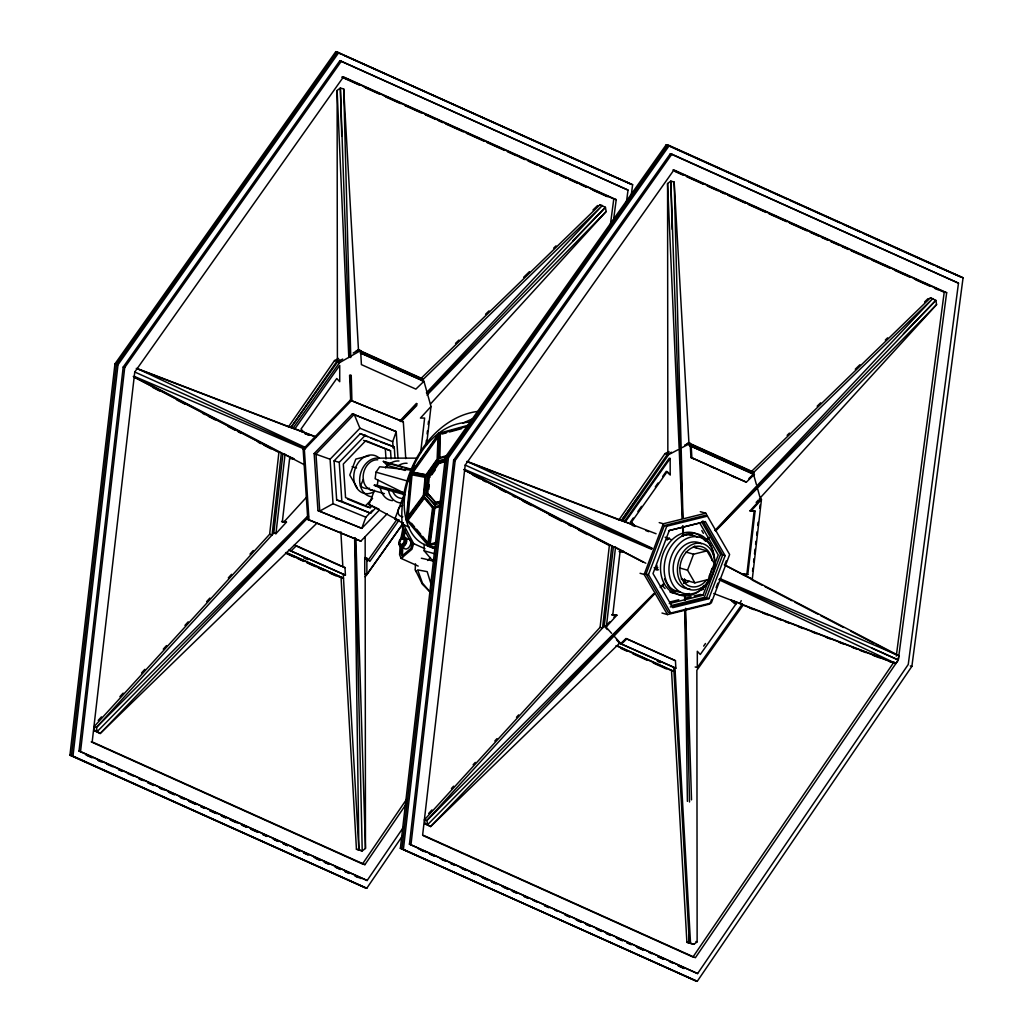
<?xml version="1.0" encoding="UTF-8"?>
<svg xmlns="http://www.w3.org/2000/svg" width="1033" height="1033" viewBox="0 0 1033 1033"><rect width="100%" height="100%" fill="white"/><g stroke="black" fill="none" stroke-linecap="round" stroke-linejoin="round"><path stroke-width="1.5" d="M438.095 435.461L437.127 459.143L426.087 474.702L412.141 472.055L438.095 435.461L438.883 435.926L412.929 472.507L412.141 472.055M427.507 546.057L434.544 548.588L428.398 545.824L406.305 519.78L423.93 496.008L425.803 476.032L437.94 458.923L438.999 433.266L469.976 424.757M439.89 433.873L439.529 458.394L439.89 433.873L466.955 426.435M415.214 569.725L415.46 563.824M400.133 545.553L399.59 554.734L401.153 558.427L418.21 566.097M401.463 546.496L401.024 553.804L401.953 555.974L410.863 548.42L412.077 544.378L404.097 529.258L402.095 539.226M402.831 547.116L402.392 554.424L403.322 556.593M406.305 519.78L410.695 473.153L438.999 433.266L439.748 436.352M411.16 474.676L407.118 517.443L423.375 495.517L425.092 477.323L411.16 474.676L412.025 474.909L407.996 517.675M424.821 489.681L425.105 486.659M425.622 494.691L435.28 505.344L425.622 494.691L427.339 476.458L438.405 460.86L446.153 458.729M426.642 495.156L428.359 476.923L439.438 461.312L445.623 459.62M440.368 501.793L435.513 502.632L427.739 493.464L429.289 477.065L439.245 463.029L446.204 461.118M428.85 489.306L429.263 484.826M317.415 522.672L100.175 733.495L94.726 730.938L94.016 726.703L269.639 534.255L278.936 452.118L133.244 376.438M426.035 443.467L426.397 440.316M427.107 433.989L427.468 430.838M428.179 424.511L428.54 421.361M614.648 636.728L620.768 643.572L625.933 638.549L626.85 638.807L675.44 660.681L675.866 668.222L619.555 643.223L430.632 826.555L425.183 824.011L424.473 819.776L600.096 627.328L609.393 545.192L463.688 469.499M752.553 571.288L752.915 568.124M753.625 561.81L753.987 558.646M754.516 553.908L755.058 549.169M755.601 544.43L755.949 541.279M756.673 534.952L757.021 531.801M757.744 525.487L758.093 522.324M759.707 508.107L760.068 504.943M760.598 500.204L760.959 497.054L936.582 304.606L935.872 300.358L930.423 297.814L751.391 471.552L687.939 443.002M402.095 836.446L366.767 888.277L69.934 755.213L114.96 363.874L335.777 51.65L632.622 184.726L631.137 195.908M366.767 888.277L72.981 756.066L118.007 364.726L338.824 52.502M403.464 827.213L367.141 880.503L79.012 751.094L123.198 367.064L339.896 60.676L628.025 190.098L626.347 202.855M367.141 880.503L80.535 751.52L124.722 367.503L341.419 61.115M613.486 220.391L616.223 199.64L343.473 76.894L134.755 372.009L92.182 741.901L364.933 864.647L406.602 803.506M273.797 533.054L282.939 453.616L293.759 458.729L289.589 458.717L282.306 522.091L286.464 522.117L275.927 533.661L273.797 533.054L96.456 727.387L97.167 731.622L100.175 733.495L307.937 517.714M275.927 533.661L285.069 454.223M420.612 452.932L424.628 418.068L420.457 418.055L430.993 406.511L423.956 381.28L360.737 352.834M426.603 444.642L430.993 406.511M400.378 848.274L445.417 456.948L666.233 144.723L669.281 145.576L963.066 277.787L911.881 666.35L697.223 981.35L400.378 848.274L697.223 981.35M403.425 849.139L448.451 457.8L669.281 145.576M409.455 844.155L453.655 460.137L670.34 153.749L671.863 154.175L958.482 283.158L908.252 664.464L697.598 973.577L409.455 844.155L697.598 973.577M410.979 844.594L455.166 460.563L671.863 154.175M465.199 465.082L422.639 834.974L695.39 957.72L898.284 659.984L946.667 292.701L673.929 169.967L465.199 465.082L651.849 548.73M607.314 629.549L604.253 626.127L606.384 626.721L615.526 547.283L613.395 546.689L604.253 626.127L426.9 820.46L427.61 824.696L430.632 826.555L654.018 594.543M606.384 626.721L616.921 615.177L612.75 615.164L620.045 551.79L619.129 551.532L623.299 551.545L645.806 563.23M754.167 510.883L755.084 511.141L747.789 574.516L746.872 574.258L754.167 510.883L749.997 510.857L760.533 499.313L757.641 488.932M750.178 578.415L752.308 579.009L761.45 499.572L759.32 498.978M724.585 565.116L898.787 655.619L898.284 659.984L895.831 663.47L893.39 662.786L742.65 604.951M423.917 497.674L432.556 507.862L427.933 543.59L407.622 519.651L423.917 497.674L424.744 497.712L408.448 519.689L407.622 519.651M436.133 543.694L428.398 545.824L433.395 507.177L423.93 496.008M434.144 508.197L434.828 508.197L430.154 544.288L429.483 544.288L434.144 508.197L441.194 506.26M411.418 470.144L379.679 466.774L375.999 472.158L375.147 478.718L404.329 493.141M404.161 492.922L377.303 485.355L377.988 480.125M610.413 224.497L613.783 198.956L342.504 76.868M896.27 656.097L944.239 292.016L672.961 169.941M400.701 539.471L403.671 524.712L409.352 527.269M404.032 536.992L405.465 529.864L404.097 529.258M403.671 524.712L413.652 543.616L411.96 549.22L401.153 558.427M393.121 448.077L392.695 441.724L396.22 431.626L352.382 413.833L314.161 453.552L317.944 510.56L361.782 528.354L379.253 510.186M372.448 510.315L365.824 517.21L361.782 528.354L317.944 510.56M402.857 497.88L394.929 518.876L398.686 520.567L369.026 504.62L374.45 490.288M412.98 467.613L414.414 463.817M428.398 545.824L429.496 542.906M711.608 599.566L709.916 604.034L667.473 614.583L644.166 574.451L663.315 523.77L705.771 513.22L729.634 554.514L711.324 602.949L670.753 613.034L668.312 612.349L646.038 573.986L664.348 525.539L704.919 515.454L707.36 516.151L666.776 526.223L664.348 525.539M670.753 613.034L648.479 574.671L666.776 526.223M694.886 582.844L687.539 570.19L693.582 554.204L706.959 550.886L714.307 563.54L708.276 579.526L694.886 582.844L681.212 578.996M701.975 589.972L703.667 585.491M669.255 603.608L703.021 595.228L709.787 577.305M713.17 568.357L718.245 554.915L699.715 522.995L669.022 530.613M671.23 605.596L704.274 597.397L720.543 554.347L701.549 521.626M708.845 598.675L725.114 555.638L705.319 521.549L669.268 530.497L652.998 573.547L672.793 607.636L708.845 598.675L704.274 597.397M716.114 587.635L717.806 583.167M724.559 565.283L726.251 560.816M741.216 600.638L740.028 603.608L742.159 604.202L697.327 667.576L695.196 666.982M360.427 486.052L363.358 479.402M385.787 467.562L387.259 465.405L405.168 470.454M91.214 741.875L362.493 863.962L406.886 798.832M894.036 661.959L692.949 957.023L423.13 835.607M136.266 368.407L288.504 426.81L334.524 360.569L338.553 358.451M339.65 359.846L336.952 361.253L290.944 427.494L337.404 362.079L342.672 359.058M466.722 461.48L618.961 519.87L664.968 453.629L669.01 451.524M678.048 449.729L668.622 454.662L622.615 520.903L618.961 519.87M367.696 560.816L397.046 519.328M399.177 519.922L369.827 561.41L366.857 558.22L364.726 557.613L364.752 573.909L366.883 574.516L403.477 522.775M624.423 521.6L669.255 458.226L670.159 458.484L670.185 474.78L666.298 471.319L662.631 476.51M623.209 521.252L625.339 521.859L670.159 458.484M633.5 525.087L630.53 521.885L633.281 517.998M637.878 511.516L641.545 506.325M655.296 486.879L658.047 482.992M630.53 521.885L631.447 522.143L667.215 471.577L670.185 474.78M703.654 646.103L705.487 643.507M732.926 602.252L730.951 600.121L733.081 600.715L736.051 603.918L700.284 654.483L697.314 651.281L697.327 667.576M288.504 426.81L293.075 428.088L339.534 362.673L360.62 350.574L361.408 364.61L415.873 389.118L423.956 381.28L360.078 352.886M428.708 472.572L431.471 468.672M431.781 474.818L435.397 469.718M365.191 576.84L402.354 524.519M638.123 497.015L621.388 520.567L667.408 454.326L671.45 452.209M427.727 560.506L430.425 557.523M98.212 720.414L101.466 716.85M119.905 696.655L123.147 693.091M141.586 672.896L144.84 669.332M163.266 649.15L166.52 645.586M184.946 625.391L188.2 621.827M206.626 601.632L209.88 598.068M228.306 577.873L231.56 574.309M249.999 554.114L253.253 550.55M281.557 521.497L284.333 521.51L306.93 496.757M430.503 403.98L606.139 211.533L605.428 207.297L599.966 204.741L420.935 378.491L357.483 349.942M428.669 813.487L431.923 809.924M451.434 788.541L453.603 786.165M473.114 764.782L475.283 762.406M494.807 741.023L496.963 738.647M516.487 717.264L518.656 714.888M655.658 569.79L657.814 567.44M609.69 621.853L605.467 626.463L611.588 633.306M613.899 617.23L616.004 614.919L611.833 614.906L612.75 615.164M756.156 502.438L758.261 500.127M749.997 510.857L750.914 511.115L761.45 499.572M399.939 420.947L416.454 403.386M426.358 392.837L602.407 205.438L421.826 380.673M706.185 539.794L708.393 537.444M714.991 530.42L932.864 298.498L752.282 473.747L689.063 445.3L754.413 474.341L746.33 482.179L690.948 457.412L690.147 443.389L688.934 443.041L684.905 445.158M400.507 421.296L417.216 403.851M427.236 393.379L605.428 207.297L572.953 240.792M706.456 539.949L708.677 537.625M715.365 530.652L935.872 300.358L903.41 333.853M387.155 513.801L360.84 541.15L307.795 519.496L303.134 449.174L350.277 400.171L403.322 421.838L405.762 458.587M360.84 541.15L309.009 519.831L304.348 449.523L351.504 400.52M333.039 503.73L330.082 459.233L359.91 428.23L354.203 414.349L315.982 454.068L319.765 511.077L333.039 503.73L365.824 517.21M376.089 507.577L370.64 513.246L336.668 499.946L334.072 460.873L360.272 433.653L394.244 446.953L394.968 457.89M370.64 513.246L341.846 501.405L339.25 462.332L365.45 435.113M372.59 498.474L365.088 506.26L370.266 507.719L372.409 505.486M660.72 587.583L664.077 584.097M401.049 421.658L416.828 405.491M426.978 395.11L606.139 211.533M705.591 541.279L708.974 537.819M715.727 530.885L936.582 304.606M308.518 516.229L97.167 731.622L94.726 730.938M654.793 593.162L427.61 824.696L425.183 824.011M660.449 587.403L663.832 583.955M308.196 515.674L96.456 727.387L94.016 726.703M653.45 593.949L426.9 820.46L424.473 819.776M660.281 587.118L663.69 583.71M455.527 343.395L458.988 340.038M485.562 314.252L489.022 310.894M523.679 277.257L529.451 271.653M553.701 248.114L556.012 245.88M592.981 210.009L597.603 205.528M291.229 550.757L296.394 545.747L344.996 567.608L345.422 575.149L289.098 550.163L345.422 575.149M787.133 435.345L789.444 433.098M817.168 406.201L820.628 402.831M855.285 369.207L859.908 364.726M885.32 340.064L887.618 337.83M924.587 301.959L928.047 298.589M748.873 478.563L753.496 474.082L756.388 484.477M621.685 643.83L626.85 638.807M339.534 362.673L337.404 362.079L337.12 90.478L340.361 88.012L343.705 89.006L358.477 349.967L423.375 379.176M667.847 455.153L667.576 183.538L670.817 181.085L674.162 182.079L688.934 443.041L753.819 472.249L751.391 471.552M365.178 573.638L365.462 848.455L362.221 850.908L359.781 850.224M616.055 645.638L671.515 670.598L686.893 942.303L693.892 944.317L697.133 941.864L696.862 670.249L743.321 604.847L742.094 604.499M353.209 353.002L358.477 349.967L360.62 350.574M684.982 445.313L688.934 443.041M355.791 351.388L358.477 349.967M682.077 447.612L690.147 443.389M462.991 423.104L472.959 418.636M402.715 505.292C396.775 506.364 396.026 516.681 402.818 516.732M442.021 434.041L446.527 432.801M449.536 431.975L461.57 428.669M438.909 457.813L447.354 455.488M437.94 458.923L447.095 456.405M445.494 461.816L439.245 463.029M435.513 502.632L441.078 501.095M434.26 504.879L440.458 503.174M433.395 507.177L441.026 505.072M429.483 544.288L437.011 542.222M369.194 455.76L355.817 459.078L349.774 475.064L357.121 487.718M669.591 602.071L678.797 599.786M686.467 597.887L691.064 596.738M694.137 595.976L700.284 594.453L703.021 595.228M670.352 606.952L706.417 597.991L722.674 554.953L702.879 520.852M471.229 422.252C433.602 421.658 410.075 461.506 404.923 494.704C401.527 515.544 409.623 545.941 434.738 546.922M417.5 458.136L378.194 458.123A19.666 15.004 -74.3 0 0 359.975 476.226A19.666 15.004 -74.3 0 0 371.919 496.77M750.914 511.115L755.084 511.141M620.045 551.79L624.216 551.803L615.526 547.283M744.264 573.909L741.487 573.896L752.308 579.009M746.872 574.258L742.701 574.245L724.391 564.728M743.618 574.503L747.789 574.516M612.014 614.57L616.921 615.177M404.962 494.794L379.589 487.653L374.282 485.265L377.303 485.355M432.556 507.862L433.382 507.9L426.655 499.985M414.478 472.804L426.861 475.167L426.087 474.702M410.695 473.153L425.803 476.032M423.375 495.517L424.253 495.75M632.622 184.726L601.658 171.297M963.066 277.787L936.518 266.359M628.025 190.098L339.896 60.676M958.482 283.158L670.34 153.749M613.783 198.956L616.223 199.64M944.239 292.016L946.667 292.701M752.282 473.747L754.413 474.341M690.948 457.412L746.33 482.179M334.524 360.569L336.952 361.253M664.968 453.629L668.622 454.662M403.322 421.838L350.277 400.171M700.284 511.684L705.771 513.22M114.96 363.874L118.007 364.726M445.417 456.948L448.451 457.8M123.198 367.064L124.722 367.503M453.655 460.137L455.166 460.563M394.244 446.953L380.428 441.943M659.209 522.608L663.315 523.77M363.551 440.381L390.539 450.801L391.068 458.794M292.752 428.191L294.883 428.785L339.715 365.411L339.728 381.706L336.758 378.504L301.003 429.082L303.96 432.272L301.83 431.665M632.286 524.738L634.417 525.345L631.447 522.143M720.543 554.347L725.114 555.638M693.285 547.038L706.959 550.886M387.259 465.405L383.346 461.389L411.702 469.382M390.216 463.894L402.147 467.252M405.143 468.104L409.61 469.356M685.977 552.074L693.582 554.204M303.134 449.174L304.348 449.523M314.161 453.552L330.082 459.233M375.999 472.158L409.12 481.494M334.072 460.873L339.25 462.332M352.098 466.696L356.553 467.949M278.936 452.118L281.376 452.803L272.079 534.939L269.639 534.255M609.393 545.192L611.833 545.876L602.536 628.012L600.096 627.328M291.629 458.136L293.759 458.729M622.086 551.196L624.216 551.803M679.946 568.047L687.539 570.19M374.282 485.265L404.135 493.671M369.801 489.552L384.431 493.658M646.038 573.986L648.479 574.671M640.06 573.289L644.166 574.451M733.921 603.311L736.051 603.918M336.668 499.946L341.846 501.405M910.357 665.923L911.881 666.35M889.736 661.753L892.176 662.437M335.725 518.682L336.642 518.928M661.985 613.034L667.473 614.583M424.111 544.352L424.176 550.809L434.79 553.791M307.795 519.496L309.009 519.831M434.519 560.26L431.484 559.408L424.176 550.809M284.333 521.51L286.464 522.117M296.394 545.747L294.263 545.14L341.432 566.368M344.996 567.608L342.866 567.014L340.864 531.775M675.44 660.681L625.933 638.549M616.494 639.801L619.555 643.223L675.866 668.222M285.599 552.578L343.498 578.222L286.58 552.603M671.515 670.598L675.169 671.631M79.012 751.094L80.535 751.52M69.934 755.213L72.981 756.066M695.919 941.515L697.133 941.864M341.058 577.537L356.437 849.229L358.877 849.914L354.642 537.728M362.493 863.962L364.933 864.647M686.893 942.303L693.892 944.317M356.437 849.229L362.221 850.908L355.236 537.909M625.339 521.859L634.417 525.345M656.071 533.738L467.665 461.596L652.21 548.213M665.097 537.199L671.114 539.51M632.209 525.332L635.218 526.481M645.754 530.523L648.763 531.685M293.075 428.088L316.008 436.894M315.375 436.869L137.208 368.523L305.781 447.638M304.774 433.421L309.28 435.151M305.058 433.653L309.564 435.384M733.081 600.715L742.159 604.202M700.426 588.384L703.383 589.52M713.726 593.497L895.831 663.47L718.968 579.694M749.442 607.933L753.909 609.651M762.87 613.086L767.351 614.803M776.3 618.238L780.78 619.955M785.261 621.672L789.741 623.39M798.69 626.824L803.17 628.542M812.119 631.976L816.599 633.694M825.561 637.129L830.028 638.846M838.99 642.281L843.47 643.998M852.419 647.433L856.899 649.15M859.882 650.299L865.848 652.585M873.311 655.451L879.29 657.737M383.346 461.389L388.718 463.468M352.382 413.833L396.22 431.626L398.002 458.549M359.91 428.23L392.695 441.724M360.272 433.653L367.477 436.61M370.343 437.798L377.549 440.755M390.539 450.801L365.811 440.639L343.33 464.011L345.551 497.557L370.266 507.719M347.643 499.081L363.642 505.666M651.552 549.272L464.695 469.447L643.185 562.159M304.787 449.239L134.251 376.374L304.296 464.708M719.704 578.506L898.787 655.619M134.755 372.009L305.226 448.412M961.542 277.361L667.757 145.149L446.94 457.374L401.902 848.713L695.7 980.924M666.233 144.723L745.555 180.413M748.499 181.743L766.124 189.672M769.056 190.989L786.694 198.93M789.625 200.247L839.571 222.728M842.515 224.045L860.14 231.973M863.072 233.303L933.587 265.029M674.665 170.91L683.472 174.874M686.403 176.191L704.002 184.106M706.934 185.436L724.52 193.352M727.464 194.669L745.051 202.584M747.982 203.914L765.582 211.83M768.513 213.147L786.113 221.062M789.044 222.392L806.644 230.307M811.047 232.283L828.634 240.198M831.565 241.528L849.165 249.444M852.096 250.761L869.696 258.676M872.627 260.006L890.226 267.921M893.158 269.239L910.757 277.154M913.689 278.484L931.288 286.399M934.219 287.716L943.013 291.68M675.169 171.543L682.503 174.848M686.893 176.824L703.021 184.081M707.424 186.069L717.69 190.679M720.621 192.009L725.024 193.984M727.955 195.302L745.555 203.217M748.486 204.547L766.086 212.462M769.017 213.779L786.604 221.695M789.548 223.025L807.135 230.94M810.066 232.257L818.872 236.221M821.803 237.538L827.665 240.173M830.597 241.502L839.403 245.454M842.334 246.771L848.196 249.418M851.127 250.735L859.934 254.699M862.865 256.016L868.727 258.65M871.658 259.98L889.258 267.896M895.12 270.53L909.789 277.128M915.651 279.775L930.32 286.373M934.71 288.349L937.641 289.666M631.098 184.287L337.3 52.076L116.484 364.3L71.458 755.64L365.243 887.851M335.777 51.65L341.665 54.297M344.596 55.614L557.588 151.477M560.532 152.794L578.157 160.722M581.101 162.052L598.727 169.98M342.749 77.191L360.349 85.106M363.28 86.423L380.88 94.339M383.811 95.669L401.411 103.584M404.342 104.901L421.929 112.817M424.873 114.147L442.46 122.062M445.391 123.379L462.991 131.294M465.922 132.611L483.521 140.54M486.453 141.857L504.052 149.772M508.456 151.761L524.583 159.017M528.986 160.993L546.573 168.908M549.504 170.238L567.104 178.154M570.035 179.471L587.635 187.386M590.566 188.716L608.166 196.632M341.781 77.165L359.381 85.08M365.243 87.715L379.912 94.313M385.774 96.96L400.43 103.558M404.833 105.534L420.96 112.791M425.364 114.779L435.629 119.389M438.56 120.719L442.963 122.695M445.894 124.012L463.494 131.927M466.425 133.257L484.025 141.172M486.956 142.489L504.543 150.405M507.487 151.735L516.28 155.686M519.212 157.003L525.074 159.65M528.005 160.967L536.811 164.931M539.742 166.248L545.605 168.883M548.536 170.2L557.342 174.164M560.273 175.481L566.136 178.128M569.067 179.445L577.86 183.409M580.804 184.726L586.667 187.36M592.529 190.007L607.197 196.606M691.167 457.722L694.034 459.014M709.8 466.103L714.1 468.039M721.266 471.268L724.133 472.559M731.299 475.774L735.599 477.711M871.955 648.13L898.284 659.984L719.381 579.126M438.405 460.86L439.438 461.312M429.289 477.065L429.973 477.375M427.339 476.458L428.359 476.923M427.739 493.464L436.197 502.929M369.026 504.62L379.085 509.14M413.652 543.616L425.015 548.73M657.401 661.288L660.319 662.605M617.037 645.677L673.942 671.282M621.156 648.556L626.992 651.177M632.829 653.812L647.42 660.371M653.256 663.005L666.401 668.919M303.508 557.678L307.899 559.654M287.303 553.546L304.812 561.423M307.731 562.74L325.253 570.616M328.171 571.933L339.844 577.189M286.322 553.52L295.076 557.458M297.995 558.763L303.844 561.397M306.762 562.714L315.517 566.652M318.435 567.969L324.272 570.59M330.108 573.225L335.945 575.846M418.171 848.597L425.519 851.902M429.935 853.891L434.338 855.866M440.226 858.513L446.101 861.16M450.504 863.149L454.92 865.125M460.795 867.772L466.684 870.419M471.087 872.407L475.49 874.396M481.378 877.03L487.253 879.677M491.669 881.665L496.072 883.654M501.948 886.301L507.836 888.935M512.239 890.924L516.655 892.912M524.002 896.218L528.405 898.206M532.821 900.182L537.225 902.171M544.572 905.476L548.988 907.465M554.863 910.112L557.807 911.429M565.154 914.734L569.557 916.723M575.446 919.37L581.321 922.017M585.737 923.993L590.14 925.981M596.015 928.628L601.903 931.275M606.306 933.264L610.723 935.239M616.598 937.887L622.473 940.534M626.889 942.522L631.292 944.498M637.18 947.145L643.055 949.792M648.931 952.439L651.875 953.769M657.75 956.416L663.625 959.05M669.513 961.697L672.444 963.027M678.332 965.674L684.208 968.321M421.064 850.146L423.995 851.476M429.883 854.123L434.286 856.099M441.633 859.404L444.577 860.734M450.453 863.381L454.869 865.357M462.216 868.663L465.16 869.993M471.035 872.64L475.438 874.628M482.798 877.934L487.202 879.909M491.605 881.898L496.021 883.886M503.368 887.192L507.784 889.168M512.187 891.156L516.603 893.145M523.951 896.45L528.354 898.439M544.52 905.709L548.936 907.697M565.103 914.967L569.506 916.955M576.866 920.261L581.269 922.249M585.672 924.225L590.088 926.214M597.436 929.519L601.852 931.508M606.255 933.496L610.671 935.472M616.546 938.119L622.421 940.766M626.837 942.755L631.24 944.73M637.116 947.377L643.004 950.024M657.698 956.648L663.573 959.283M678.281 965.907L684.156 968.554M86.255 754.865L92.131 757.512M98.006 760.159L102.422 762.134M106.825 764.123L112.713 766.77M118.588 769.417L122.992 771.406M127.408 773.381L133.283 776.028M139.171 778.675L143.574 780.664M147.977 782.64L153.865 785.287M159.741 787.934L164.157 789.922M168.56 791.911L174.435 794.545M180.323 797.192L184.726 799.18M189.142 801.169L196.49 804.475M200.893 806.45L205.309 808.439M209.712 810.427L217.059 813.733M221.475 815.721L225.878 817.697M230.294 819.685L237.642 822.991M242.045 824.98L246.461 826.955M250.864 828.944L258.224 832.249M262.627 834.238L267.043 836.226M272.919 838.873L278.794 841.508M283.21 843.496L287.613 845.485M293.488 848.132L299.376 850.779M303.779 852.754L308.196 854.743M314.071 857.39L319.946 860.037M324.362 862.013L328.765 864.001M334.653 866.648L340.528 869.295M344.932 871.284L349.348 873.259M355.223 875.907L361.111 878.554M86.204 755.097L92.079 757.744M97.954 760.391L100.898 761.708M118.537 769.65L121.468 770.967M139.106 778.908L142.05 780.225M147.926 782.872L153.814 785.519M159.689 788.166L162.633 789.496M168.508 792.143L174.383 794.777M180.271 797.424L183.203 798.754M189.091 801.401L194.966 804.048M200.841 806.683L203.785 808.013M209.66 810.66L215.535 813.307M221.424 815.954L225.827 817.929M230.243 819.918L236.118 822.565M241.993 825.212L246.409 827.188M250.812 829.176L256.701 831.823M262.576 834.47L266.979 836.459M274.339 839.764L277.27 841.082M283.158 843.729L287.561 845.717M294.909 849.023L299.325 851.011M303.728 852.987L308.144 854.975M315.491 858.281L319.894 860.269M324.31 862.245L328.714 864.234M336.061 867.539L340.477 869.528M344.88 871.516L349.296 873.492M355.171 876.139L358.115 877.469M752.076 579.978L762.083 585.182M764.937 586.667L792.079 600.754M794.932 602.239L817.787 614.119M820.654 615.603L843.509 627.47M850.65 631.189L873.505 643.055M876.358 644.54L894.927 654.186M654.251 567.621L658.473 569.816M654.431 568.008L657.246 569.467M465.328 470.648L608.179 544.843M472.894 475.154L480.035 478.86M482.889 480.345L485.742 481.83M500.037 489.255L505.744 492.212M512.885 495.93L515.751 497.415M522.892 501.121L531.453 505.576M548.6 514.473L561.461 521.161M568.602 524.867L571.456 526.352M578.596 530.058L587.17 534.513M134.871 377.574L277.722 451.783M152.445 387.272L159.586 390.99M176.72 399.887L185.294 404.342M202.429 413.252L205.296 414.737M208.149 416.222L215.29 419.927M228.151 426.603L235.292 430.309M238.145 431.794L240.999 433.279M258.147 442.189L261 443.674M263.854 445.158L270.995 448.864M394.929 518.876L403.09 523.266M930.423 297.814L932.437 299.053M599.966 204.741L601.981 205.993M430.761 592.555L422.355 584.213L415.382 570.035L416.441 571.959M364.726 557.613L366.715 559.744M430.154 592.129L422.42 583.064L417.629 569.867L427.184 571.649L431.148 584.471M411.496 523.279L414.543 526.869M416.57 529.27L420.638 534.061M422.665 536.45L426.719 541.24M701.807 530.549L703.421 533.325M709.064 543.035L710.678 545.811M411.263 540.866L412.722 543.616M385.361 449.355L385.993 458.936M691.193 445.894L691.865 457.671M674.962 667.964L690.548 943.323M673.736 667.615L689.334 942.987L689.218 934.942M343.292 574.542L358.877 849.914M667.576 183.538L682.206 518.166M682.568 526.21L682.916 534.255M337.12 90.478L348.805 357.534M349.58 375.224L350.704 400.972M682.606 518.075L670.817 181.085L672.199 229.365M682.89 526.133L683.162 534.19M349.787 357.276L340.361 88.012L341.755 136.291M350.407 375.018L351.31 400.817M684.685 579.319L684.776 582.535M685.176 595.408L685.331 600.238M685.576 608.295L691.516 799.852M355.881 539.368L365.462 848.455M674.162 182.079L682.994 518.192M683.213 526.223L683.459 535.882M343.705 89.006L350.768 357.573M351.233 375.263L351.917 400.998M684.543 579.345L684.608 582.573M684.905 595.486L685.008 600.328M685.228 609.999L689.502 801.995M684.401 579.306L684.44 582.522M684.621 595.395L684.685 600.225M684.814 609.883L687.41 801.376M366.857 558.22L366.883 574.516M365.153 536.824L365.166 557.639M401.372 498.358A15.534 11.841 -74.3 0 1 392.308 489.9M392.527 500.656A20.182 15.392 -74.3 0 1 380.221 487.253M385.438 467.755A20.182 15.392 -74.3 0 1 398.97 460.989M372.797 490.313A15.534 11.841 -74.3 0 1 363.732 481.843L363.151 478.072A15.534 11.841 -74.3 0 1 377.755 459.801M373.959 491.708A19.666 15.004 -74.3 0 1 354.074 473.127A19.666 15.004 -74.3 0 1 379.395 458.226M369.569 488.247A15.534 11.841 -74.3 0 1 360.788 485.988M400.623 502.929A20.182 15.392 -74.3 0 1 388.331 489.526M398.906 465.302A20.182 15.392 -74.3 0 1 407.067 463.275M713.132 571.765A29.195 22.274 -74.3 0 1 674.291 586.77A29.195 22.274 -74.3 0 1 687.449 538.206A29.195 22.274 -74.3 0 1 713.532 570.293M681.832 536.088A29.195 22.274 -74.3 0 1 697.598 537.328M680.063 592.18A29.195 22.274 -74.3 0 1 664.516 578.842M689.295 593.484A31.803 24.263 -74.3 0 1 662.153 556.58A31.803 24.263 -74.3 0 1 704.751 540.608M672.819 593.058A31.803 24.263 -74.3 0 1 669.862 591.883M665.084 588.539A31.803 24.263 -74.3 0 1 663.238 586.563M656.988 570.19A31.803 24.263 -74.3 0 1 656.885 565.322M667.111 540.052A31.803 24.263 -74.3 0 1 669.307 537.896M676.292 591.328A29.195 22.274 -74.3 0 1 672.289 589.533M671.05 588.707A29.195 22.274 -74.3 0 1 667.692 585.595M683.898 534.965A29.195 22.274 -74.3 0 1 686.88 534.577M689.824 534.681A29.195 22.274 -74.3 0 1 692.678 535.275M706.249 580.43A20.699 15.792 -74.3 0 1 681.883 578.867A20.699 15.792 -74.3 0 1 690.793 548.433A20.699 15.792 -74.3 0 1 712.06 560.557M711.814 568.473A20.699 15.792 -74.3 0 1 709.167 576.091M689.85 588.797A23.824 18.168 -74.3 0 1 674.11 561.139A23.824 18.168 -74.3 0 1 701.407 543.758M694.55 546.031A20.699 15.792 -74.3 0 1 696.513 548.213M689.192 581.269A20.699 15.792 -74.3 0 1 683.626 583.361M708.406 580.649A31.803 24.263 -74.3 0 1 669.164 586.783A31.803 24.263 -74.3 0 1 679.327 537.78A31.803 24.263 -74.3 0 1 713.648 555.367M402.147 538.748A4.274 2.75 -65.8 0 1 405.969 540.104A4.274 2.75 -65.8 0 1 403.257 545.798A4.274 2.75 -65.8 0 1 399.9 543.448M407.041 539.123A5.385 3.461 -65.8 0 1 410.424 544.895A5.385 3.461 -65.8 0 1 403.748 547.826M399.616 541.15A5.385 3.461 -65.8 0 1 406.098 537.948A5.385 3.461 -65.8 0 1 403.671 546.547A5.385 3.461 -65.8 0 1 399.242 542.493M402.689 529.283A92.983 70.928 -74.3 0 1 477.298 411.483M421.348 558.246A76.029 5.565 20.7 0 1 433.356 561.19M707.799 582.522A23.824 18.168 -74.3 0 0 702.75 543.694A23.824 18.168 -74.3 0 0 677.648 573.47A23.824 18.168 -74.3 0 0 707.799 582.522M402.754 544.985A4.274 2.75 -65.8 0 0 404.084 537.973A4.274 2.75 -65.8 0 0 398.983 541.951A4.274 2.75 -65.8 0 0 402.754 544.985M402.521 544.017A3.047 1.95 -65.8 0 0 403.464 539.032A3.047 1.95 -65.8 0 0 399.836 541.86A3.047 1.95 -65.8 0 0 402.521 544.017"/></g></svg>
